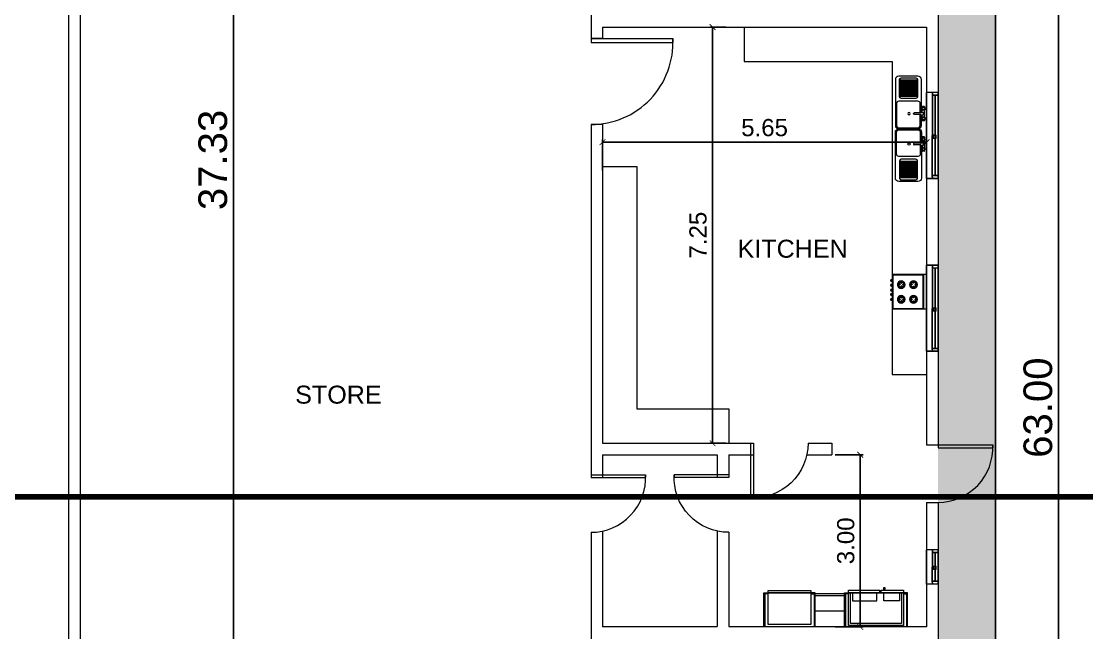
# Model space of a CAD drawing. Header units: millimetres. Extents: x -401 to 2889, y -234 to 146.
# Drawn here: x 1112.21 to 1130.78, y 16.91 to 27.56 of the extents above; entities that cross this region are included whole.
import ezdxf

# ---------------------------------------------------------------- set-up
doc = ezdxf.new("R2010")
doc.units = ezdxf.units.MM
doc.header["$LTSCALE"] = 3
doc.header["$MEASUREMENT"] = 0
doc.linetypes.add('CENTER2', pattern=[28.575, 19.05, -3.175, 3.175, -3.175])
doc.linetypes.add('CONTINU', pattern=[0])
doc.layers.get('0').update_dxf_attribs({"color": 3, "lineweight": 9})
doc.layers.add('A-WALL', color=7, linetype='Continuous')
doc.layers.add('WIN', color=1, linetype='Continuous')
for name, color, linetype, lineweight in [('DIM-IN', 1, 'Continuous', 0), ('Drw - Arch - brick (0.20)', 7, 'CONTINU', 20), ('Drw - Arch - Door (0.05)', 141, 'CONTINU', 5), ('Drw - Arch - Furniture (0.05)', 31, 'Continuous', 5), ('FIXTURES', 251, 'Continuous', 5), ('hatch-col', 8, 'Continuous', 0)]:
    doc.layers.add(name, color=color, linetype=linetype, lineweight=lineweight)
doc.styles.add('ARIAL', font='arial.ttf')
doc.dimstyles.new('details', dxfattribs={"dimtxt": 0.3, "dimasz": 0.1, "dimexe": 0.05, "dimexo": 0.05, "dimgap": 0.1, "dimtad": 1, "dimzin": 0, "dimdsep": 46, "dimtxsty": 'ARIAL', "dimblk": 'ARCHTICK', "dimcen": 0.2, "dimclrd": 16, "dimclre": 16, "dimclrt": 4, "dimadec": 0, "dimazin": 0, "dimtfac": 1, "dimtix": 1, "dimtmove": 1, "dimatfit": 3, "dimldrblk": 'OBLIQUE', "dimfxl": 0.15, "dimarcsym": 0})
pattern_1 = [(135, (646.67296, 174.47163), (-0.28284271, 5e-16), [0.6, -0.2]), (225, (646.53154, 174.61306), (-0.28284271, 5e-16), [0.6, -0.2])]

# ---------------------------------------------------------------- blocks, each defined once
blk = doc.blocks.new('door')
at = {"layer": 'Drw - Arch - Door (0.05)'}
for p, q in [((0, 0.5), (0, -0.5)), ((0.05, 0.5), (0, 0.5)), ((0.05, 0.5), (0.05, -0.5)), ((0.05, -0.5), (0, -0.5))]:
    blk.add_line(p, q, dxfattribs=at)
blk.add_arc((0, 0.5), 1, 180, 272.866, dxfattribs=at)
blk = doc.blocks.new('_ArchTick')
at = {"color": 0, "linetype": 'ByBlock', "const_width": 0.15}
blk.add_lwpolyline([(-0.5, -0.5), (0.5, 0.5)], dxfattribs=at)
blk = doc.blocks.new('*D116')
at = {"layer": 'Defpoints', "color": 0, "linetype": 'Continuous', "ltscale": 0.01, "transparency": 16777216}
for p in [(1126.347, 20.01), (1126.347, 17.01), (1126.833, 17.01)]:
    blk.add_point(p, dxfattribs=at)
at = {"layer": 'DIM-IN', "color": 16, "lineweight": -2, "ltscale": 0.01, "transparency": 16777216}
for p, q in [((1126.397, 20.01), (1126.883, 20.01)), ((1126.397, 17.01), (1126.883, 17.01))]:
    blk.add_line(p, q, dxfattribs=at)
at = {"layer": 'DIM-IN', "color": 16, "linetype": 'Continuous', "lineweight": -2, "ltscale": 0.01, "transparency": 16777216}
blk.add_line((1126.833, 20.01), (1126.833, 17.01), dxfattribs=at)
at = {"layer": 'DIM-IN', "color": 16, "linetype": 'Continuous', "lineweight": -2, "ltscale": 0.01, "transparency": 16777216, "xscale": 0.1, "yscale": 0.1, "zscale": 0.1}
for p, rotation in [((1126.833, 20.01), 90), ((1126.833, 17.01), 270)]:
    blk.add_blockref('_ArchTick', p, dxfattribs=dict(at, rotation=rotation))
at = {"layer": 'DIM-IN', "color": 4, "linetype": 'Continuous', "ltscale": 0.01, "transparency": 16777216, "insert": (1126.58, 18.51), "char_height": 0.3, "attachment_point": 5, "rotation": 90, "style": 'ARIAL'}
blk.add_mtext('3.00', dxfattribs=at)
blk = doc.blocks.new('_Oblique')
at = {"color": 0, "linetype": 'ByBlock', "lineweight": -2}
blk.add_line((-0.5, -0.5), (0.5, 0.5), dxfattribs=at)
blk = doc.blocks.new('*D117')
at = {"layer": 'Defpoints', "color": 0, "linetype": 'Continuous', "ltscale": 0.01, "transparency": 16777216}
for p in [(1124.258, 27.46), (1124.539, 27.46), (1124.539, 20.21)]:
    blk.add_point(p, dxfattribs=at)
at = {"layer": 'DIM-IN', "color": 16, "lineweight": -2, "ltscale": 0.01, "transparency": 16777216}
for p, q in [((1124.489, 27.46), (1124.208, 27.46)), ((1124.489, 20.21), (1124.208, 20.21))]:
    blk.add_line(p, q, dxfattribs=at)
at = {"layer": 'DIM-IN', "color": 16, "linetype": 'Continuous', "lineweight": -2, "ltscale": 0.01, "transparency": 16777216}
blk.add_line((1124.258, 20.21), (1124.258, 27.46), dxfattribs=at)
at = {"layer": 'DIM-IN', "color": 16, "linetype": 'Continuous', "lineweight": -2, "ltscale": 0.01, "transparency": 16777216, "xscale": 0.1, "yscale": 0.1, "zscale": 0.1}
for p, rotation in [((1124.258, 27.46), 90), ((1124.258, 20.21), 270)]:
    blk.add_blockref('_ArchTick', p, dxfattribs=dict(at, rotation=rotation))
at = {"layer": 'DIM-IN', "color": 4, "linetype": 'Continuous', "ltscale": 0.01, "transparency": 16777216, "insert": (1124.005, 23.835), "char_height": 0.3, "attachment_point": 5, "rotation": 90, "style": 'ARIAL'}
blk.add_mtext('7.25', dxfattribs=at)
blk = doc.blocks.new('*D150')
at = {"layer": 'Defpoints', "color": 0, "linetype": 'Continuous', "ltscale": 0.01, "transparency": 16777216}
for p in [(1127.989, 25.454), (1122.339, 24.91), (1127.989, 24.92)]:
    blk.add_point(p, dxfattribs=at)
at = {"layer": 'DIM-IN', "color": 16, "lineweight": -2, "ltscale": 0.01, "transparency": 16777216}
for p, q in [((1122.339, 24.96), (1122.339, 25.504)), ((1127.989, 24.97), (1127.989, 25.504))]:
    blk.add_line(p, q, dxfattribs=at)
at = {"layer": 'DIM-IN', "color": 16, "linetype": 'Continuous', "lineweight": -2, "ltscale": 0.01, "transparency": 16777216}
blk.add_line((1122.339, 25.454), (1127.989, 25.454), dxfattribs=at)
at = {"layer": 'DIM-IN', "color": 16, "linetype": 'Continuous', "lineweight": -2, "ltscale": 0.01, "transparency": 16777216, "xscale": 0.1, "yscale": 0.1, "zscale": 0.1, "rotation": 180}
blk.add_blockref('_ArchTick', (1122.339, 25.454), dxfattribs=at)
at = {"layer": 'DIM-IN', "color": 16, "linetype": 'Continuous', "lineweight": -2, "ltscale": 0.01, "transparency": 16777216, "xscale": 0.1, "yscale": 0.1, "zscale": 0.1}
blk.add_blockref('_ArchTick', (1127.989, 25.454), dxfattribs=at)
at = {"layer": 'DIM-IN', "color": 4, "linetype": 'Continuous', "ltscale": 0.01, "transparency": 16777216, "insert": (1125.164, 25.707), "char_height": 0.3, "attachment_point": 5, "style": 'ARIAL'}
blk.add_mtext('5.65', dxfattribs=at)
blk = doc.blocks.new('*D157')
at = {"layer": 'Defpoints', "color": 0, "linetype": 'Continuous', "ltscale": 0.01, "transparency": 16777216}
for p in [(1115.905, 43.81), (1116.878, 43.81), (1116.878, 6.48)]:
    blk.add_point(p, dxfattribs=at)
at = {"layer": 'DIM-IN', "color": 16, "lineweight": -2, "ltscale": 0.01, "transparency": 16777216}
for p, q in [((1116.828, 43.81), (1115.855, 43.81)), ((1116.828, 6.48), (1115.855, 6.48))]:
    blk.add_line(p, q, dxfattribs=at)
at = {"layer": 'DIM-IN', "color": 16, "linetype": 'Continuous', "lineweight": -2, "ltscale": 0.01, "transparency": 16777216}
blk.add_line((1115.905, 6.48), (1115.905, 43.81), dxfattribs=at)
at = {"layer": 'DIM-IN', "color": 16, "linetype": 'Continuous', "lineweight": -2, "ltscale": 0.01, "transparency": 16777216, "xscale": 0.1, "yscale": 0.1, "zscale": 0.1}
for p, rotation in [((1115.905, 43.81), 90), ((1115.905, 6.48), 270)]:
    blk.add_blockref('_ArchTick', p, dxfattribs=dict(at, rotation=rotation))
at = {"layer": 'DIM-IN', "color": 4, "linetype": 'Continuous', "ltscale": 0.01, "transparency": 16777216, "insert": (1115.549, 25.145), "char_height": 0.5, "attachment_point": 5, "rotation": 90, "style": 'ARIAL'}
blk.add_mtext('37.33', dxfattribs=at)
blk = doc.blocks.new('*D138')
at = {"layer": 'Defpoints', "color": 0, "linetype": 'Continuous', "ltscale": 0.01, "transparency": 16777216}
for p in [(1128.189, 52.33), (1128.189, -10.67), (1130.286, -10.67)]:
    blk.add_point(p, dxfattribs=at)
at = {"layer": 'DIM-IN', "color": 16, "lineweight": -2, "ltscale": 0.01, "transparency": 16777216}
for p, q in [((1128.239, 52.33), (1130.336, 52.33)), ((1128.239, -10.67), (1130.336, -10.67))]:
    blk.add_line(p, q, dxfattribs=at)
at = {"layer": 'DIM-IN', "color": 16, "linetype": 'Continuous', "lineweight": -2, "ltscale": 0.01, "transparency": 16777216}
blk.add_line((1130.286, 52.33), (1130.286, -10.67), dxfattribs=at)
at = {"layer": 'DIM-IN', "color": 16, "linetype": 'Continuous', "lineweight": -2, "ltscale": 0.01, "transparency": 16777216, "xscale": 0.1, "yscale": 0.1, "zscale": 0.1}
for p, rotation in [((1130.286, 52.33), 90), ((1130.286, -10.67), 270)]:
    blk.add_blockref('_ArchTick', p, dxfattribs=dict(at, rotation=rotation))
at = {"layer": 'DIM-IN', "color": 4, "linetype": 'Continuous', "ltscale": 0.01, "transparency": 16777216, "insert": (1129.93, 20.83), "char_height": 0.5, "attachment_point": 5, "rotation": 90, "style": 'ARIAL'}
blk.add_mtext('63.00', dxfattribs=at)
blk = doc.blocks.new('sd')
at = {"layer": 'FIXTURES'}
for p, q in [((-26.5, 45.7), (33.5, 45.7)), ((-26.5, -14.3), (-26.5, 45.7)), ((-26.5, 40.7), (33.5, 40.7)), ((-25.5, -13.3), (-25.5, 39.7)), ((-25.5, 39.7), (32.5, 39.7)), ((32.5, 39.7), (32.5, -13.3)), ((33.5, 45.7), (33.5, -14.3)), ((-11.8, 22.9), (-11.8, 22.7)), ((-9.6, 24.9), (-9.8, 24.9)), ((-9.6, 20.6), (-9.8, 20.6)), ((-7.6, 22.9), (-7.6, 22.7)), ((13.6, 22.9), (13.6, 22.7)), ((15.9, 24.9), (15.7, 24.9)), ((15.9, 20.6), (15.7, 20.6)), ((17.9, 22.9), (17.9, 22.7)), ((-11.8, 1.6), (-11.8, 1.4)), ((-9.6, 3.7), (-9.8, 3.7)), ((-7.6, 1.6), (-7.6, 1.4)), ((13.6, 1.6), (13.6, 1.4)), ((15.9, 3.7), (15.7, 3.7)), ((17.9, 1.6), (17.9, 1.4)), ((-12.5, -14.3), (-26.5, -14.3)), ((32.5, -13.3), (-25.5, -13.3)), ((-7.6, -14.3), (-12.5, -14.3)), ((-9.6, -0.6), (-9.8, -0.6)), ((-3.9, -14.3), (-7.6, -14.3)), ((1, -14.3), (-3.9, -14.3)), ((3.7, -14.3), (1, -14.3)), ((8.5, -14.3), (3.7, -14.3)), ((12.2, -14.3), (8.5, -14.3)), ((17.1, -14.3), (12.2, -14.3)), ((15.9, -0.6), (15.7, -0.6)), ((20.8, -14.3), (17.1, -14.3)), ((25.7, -14.3), (20.8, -14.3)), ((33.5, -14.3), (25.7, -14.3))]:
    blk.add_line(p, q, dxfattribs=at)
for points in [[(-11.8, 22.9), (-16, 22.9)], [(-11.8, 22.7), (-16, 22.7)], [(-9.8, 24.9), (-9.8, 29)], [(-9.8, 20.6), (-9.8, 16.5)], [(-9.6, 24.9), (-9.6, 29)], [(-9.6, 20.6), (-9.6, 16.5)], [(-7.6, 22.9), (-3.4, 22.9)], [(-7.6, 22.7), (-3.4, 22.7)], [(13.6, 22.9), (9.5, 22.9)], [(13.6, 22.7), (9.5, 22.7)], [(15.7, 24.9), (15.7, 29)], [(15.7, 20.6), (15.7, 16.5)], [(15.9, 24.9), (15.9, 29)], [(15.9, 20.6), (15.9, 16.5)], [(17.9, 22.9), (22, 22.9)], [(17.9, 22.7), (22, 22.7)], [(-11.8, 1.6), (-16, 1.6)], [(-11.8, 1.4), (-16, 1.4)], [(-9.8, 3.7), (-9.8, 7.8)], [(-9.6, 3.7), (-9.6, 7.8)], [(-7.6, 1.6), (-3.4, 1.6)], [(-7.6, 1.4), (-3.4, 1.4)], [(13.6, 1.6), (9.5, 1.6)], [(13.6, 1.4), (9.5, 1.4)], [(15.7, 3.7), (15.7, 7.8)], [(15.9, 3.7), (15.9, 7.8)], [(17.9, 1.6), (22, 1.6)], [(17.9, 1.4), (22, 1.4)], [(-9.8, -0.6), (-9.8, -4.7)], [(-9.6, -0.6), (-9.6, -4.7)], [(15.7, -0.6), (15.7, -4.7)], [(15.9, -0.6), (15.9, -4.7)]]:
    blk.add_lwpolyline(points, dxfattribs=at)
for centre in [(-9.7, 22.8), (15.8, 22.8), (-9.7, 1.5), (15.8, 1.5)]:
    blk.add_circle(centre, 6.47, dxfattribs=at)
for centre, radius, start, end in [((-9.7, 22.8), 6.28, 90.9117, 179.0883), ((-9.7, 22.8), 6.28, 180.9117, 269.0883), ((-9.7, 22.8), 5.29, 91.084, 178.916), ((-9.7, 22.8), 5.29, 181.084, 268.916), ((-9.7, 22.8), 4.29, 91.337, 178.663), ((-9.7, 22.8), 4.29, 181.337, 268.663), ((-9.7, 22.8), 6.28, 0.9117, 89.0883), ((-9.7, 22.8), 5.29, 1.084, 88.916), ((-9.7, 22.8), 4.29, 1.337, 88.663), ((-9.7, 22.8), 4.29, 271.337, 358.663), ((-9.7, 22.8), 5.29, 271.084, 358.916), ((-9.7, 22.8), 6.28, 270.9117, 359.0883), ((15.8, 22.8), 6.28, 90.9117, 179.0883), ((15.8, 22.8), 6.28, 180.9117, 269.0883), ((15.8, 22.8), 5.29, 91.084, 178.916), ((15.8, 22.8), 5.29, 181.084, 268.916), ((15.8, 22.8), 4.29, 91.337, 178.663), ((15.8, 22.8), 4.29, 181.337, 268.663), ((15.8, 22.8), 6.28, 0.9117, 89.0883), ((15.8, 22.8), 5.29, 1.084, 88.916), ((15.8, 22.8), 4.29, 1.337, 88.663), ((15.8, 22.8), 6.28, 270.9117, 359.0883), ((15.8, 22.8), 5.29, 271.084, 358.916), ((15.8, 22.8), 4.29, 271.337, 358.663), ((-9.7, 1.5), 6.28, 90.9117, 179.0883), ((-9.7, 1.5), 6.28, 180.9117, 269.0883), ((-9.7, 1.5), 5.29, 91.084, 178.916), ((-9.7, 1.5), 5.29, 181.084, 268.916), ((-9.7, 1.5), 4.29, 91.337, 178.663), ((-9.7, 1.5), 4.29, 181.337, 268.663), ((-9.7, 1.5), 6.28, 0.9117, 89.0883), ((-9.7, 1.5), 5.29, 1.084, 88.916), ((-9.7, 1.5), 4.29, 1.337, 88.663), ((-9.7, 1.5), 4.29, 271.337, 358.663), ((-9.7, 1.5), 5.29, 271.084, 358.916), ((-9.7, 1.5), 6.28, 270.9117, 359.0883), ((15.8, 1.5), 6.28, 90.9117, 179.0883), ((15.8, 1.5), 6.28, 180.9117, 269.0883), ((15.8, 1.5), 5.29, 91.084, 178.916), ((15.8, 1.5), 5.29, 181.084, 268.916), ((15.8, 1.5), 4.29, 91.337, 178.663), ((15.8, 1.5), 4.29, 181.337, 268.663), ((15.8, 1.5), 6.28, 0.9117, 89.0883), ((15.8, 1.5), 5.29, 1.084, 88.916), ((15.8, 1.5), 4.29, 1.337, 88.663), ((15.8, 1.5), 4.29, 271.337, 358.663), ((15.8, 1.5), 5.29, 271.084, 358.916), ((15.8, 1.5), 6.28, 270.9117, 359.0883), ((-10, -14.3), 2.44, 180, 0), ((-10, -14.3), 2.14, 180, 0), ((-1.5, -14.3), 2.44, 180, 0), ((-1.5, -14.3), 2.14, 180, 0), ((6.1, -14.3), 2.44, 180, 0), ((6.1, -14.3), 2.14, 180, 0), ((14.7, -14.3), 2.44, 180, 0), ((14.7, -14.3), 2.14, 180, 0), ((23.2, -14.3), 2.44, 180, 0), ((23.2, -14.3), 2.14, 180, 0)]:
    blk.add_arc(centre, radius, start, end, dxfattribs=at)
blk = doc.blocks.new('TARJA2')
at = {"layer": 'FIXTURES'}
for p, q in [((-0.123, -0.017), (-0.123, -0.047)), ((-0.118, -0.012), (-0.104, -0.012)), ((-0.118, -0.052), (-0.104, -0.052)), ((-0.112, -0.028), (-0.113, -0.028)), ((-0.112, -0.036), (-0.113, -0.036)), ((-0.11, -0.02), (-0.111, -0.02)), ((-0.11, -0.043), (-0.111, -0.044)), ((-0.106, -0.014), (-0.107, -0.013)), ((-0.106, -0.05), (-0.107, -0.051)), ((-0.1, -0.009), (-0.101, -0.008)), ((-0.1, -0.055), (-0.101, -0.056)), ((-0.093, -0.005), (-0.093, -0.004)), ((-0.093, -0.058), (-0.093, -0.059)), ((-0.085, -0.004), (-0.085, -0.003)), ((-0.085, -0.059), (-0.085, -0.061)), ((-0.077, -0.005), (-0.077, -0.004)), ((-0.077, -0.058), (-0.077, -0.059)), ((-0.07, -0.009), (-0.069, -0.008)), ((-0.07, -0.055), (-0.069, -0.056)), ((-0.064, -0.014), (-0.063, -0.013)), ((-0.064, -0.05), (-0.063, -0.051)), ((-0.063, -0.012), (0.067, -0.012)), ((-0.063, -0.052), (-0.016, -0.052)), ((-0.06, -0.02), (-0.059, -0.02)), ((-0.06, -0.043), (-0.059, -0.044)), ((-0.058, -0.028), (-0.057, -0.028)), ((-0.058, -0.036), (-0.057, -0.036)), ((-0.011, -0.079), (-0.019, -0.041)), ((-0.011, -0.083), (-0.011, -0.192)), ((0.014, -0.083), (0.014, -0.192)), ((0.015, -0.079), (0.023, -0.041)), ((0.02, -0.052), (0.067, -0.052)), ((0.062, -0.028), (0.061, -0.028)), ((0.062, -0.036), (0.061, -0.036)), ((0.064, -0.02), (0.063, -0.02)), ((0.064, -0.043), (0.063, -0.044)), ((0.068, -0.014), (0.067, -0.013)), ((0.068, -0.05), (0.067, -0.051)), ((0.074, -0.009), (0.073, -0.008)), ((0.074, -0.055), (0.073, -0.056)), ((0.081, -0.005), (0.081, -0.004)), ((0.081, -0.058), (0.081, -0.059)), ((0.089, -0.004), (0.089, -0.003)), ((0.089, -0.059), (0.089, -0.061)), ((0.097, -0.005), (0.097, -0.004)), ((0.097, -0.058), (0.097, -0.059)), ((0.104, -0.009), (0.104, -0.008)), ((0.104, -0.055), (0.104, -0.056)), ((0.122, -0.012), (0.108, -0.012)), ((0.122, -0.052), (0.108, -0.052)), ((0.11, -0.014), (0.111, -0.013)), ((0.11, -0.05), (0.111, -0.051)), ((0.114, -0.02), (0.115, -0.02)), ((0.114, -0.043), (0.115, -0.044)), ((0.116, -0.028), (0.117, -0.028)), ((0.116, -0.036), (0.117, -0.036)), ((0.127, -0.017), (0.127, -0.047)), ((0.266, -0.163), (0.266, -0.418)), ((0.595, -0.133), (0.296, -0.133)), ((0.595, -0.153), (0.296, -0.153)), ((0.595, -0.173), (0.296, -0.173)), ((0.625, -0.418), (0.625, -0.163)), ((-0.001, -0.202), (0.004, -0.202)), ((0.595, -0.193), (0.296, -0.193)), ((0.595, -0.213), (0.296, -0.213)), ((0.595, -0.233), (0.296, -0.233)), ((0.595, -0.253), (0.296, -0.253)), ((0.595, -0.273), (0.296, -0.273)), ((0.595, -0.293), (0.296, -0.293)), ((0.595, -0.313), (0.296, -0.313)), ((0.595, -0.333), (0.296, -0.333)), ((0.595, -0.353), (0.296, -0.353)), ((0.595, -0.373), (0.296, -0.373)), ((0.595, -0.393), (0.296, -0.393)), ((0.595, -0.413), (0.296, -0.413)), ((0.595, -0.433), (0.296, -0.433)), ((0.296, -0.448), (0.595, -0.448))]:
    blk.add_line(p, q, dxfattribs=at)
for points in [[(0.017, -0.067), (0.596, -0.067, -0.414214), (0.656, -0.127), (0.656, -0.46, -0.414214), (0.596, -0.52), (-0.203, -0.52, -0.414214), (-0.263, -0.46), (-0.263, -0.127, -0.414214)], [(-0.263, -0.127, -0.414214), (-0.203, -0.067), (-0.013, -0.067, -0.414214)], [(0.014, -0.087), (0.179, -0.087, -0.414214), (0.219, -0.127), (0.219, -0.46, -0.414214), (0.179, -0.5), (-0.203, -0.5, -0.414214), (-0.243, -0.46), (-0.243, -0.127, -0.414214)], [(-0.243, -0.127, -0.414214), (-0.203, -0.087), (-0.011, -0.087, -0.414214)]]:
    blk.add_lwpolyline(points, format="xyb", dxfattribs=at)
for centre, radius in [((-0.085, -0.032), 0.0225), ((0.089, -0.032), 0.0225), ((0.002, -0.281), 0.02)]:
    blk.add_circle(centre, radius, dxfattribs=at)
for centre, radius, start, end in [((-0.118, -0.017), 0.005, 90, 180), ((-0.118, -0.047), 0.005, 180, 270), ((-0.114, -0.029), 0.00125, 81.8182, 174.3101), ((-0.085, -0.032), 0.03, 174.3101, 185.6899), ((-0.114, -0.035), 0.00125, 185.6899, 278.1818), ((-0.085, -0.032), 0.03, 141.5828, 152.9626), ((-0.111, -0.019), 0.00125, 152.9626, 245.4545), ((-0.085, -0.032), 0.0275, 155.4545, 171.8182), ((-0.085, -0.032), 0.0275, 188.1818, 204.5455), ((-0.111, -0.045), 0.00125, 114.5455, 207.0374), ((-0.085, -0.032), 0.03, 207.0374, 218.4172), ((-0.108, -0.014), 0.00125, 49.0909, 141.5828), ((-0.108, -0.05), 0.00125, 218.4172, 310.9091), ((-0.085, -0.032), 0.0275, 122.7273, 139.0909), ((-0.085, -0.032), 0.0275, 220.9091, 237.2727), ((-0.099, -0.007), 0.00125, 120.2354, 212.7273), ((-0.099, -0.057), 0.00125, 147.2727, 239.7646), ((-0.085, -0.032), 0.03, 108.8555, 120.2354), ((-0.085, -0.032), 0.03, 239.7646, 251.1445), ((-0.094, -0.005), 0.00125, 16.3636, 108.8555), ((-0.094, -0.059), 0.00125, 251.1445, 343.6364), ((-0.085, -0.032), 0.0275, 90, 106.3636), ((-0.085, -0.032), 0.0275, 253.6364, 270), ((-0.084, -0.003), 0.00125, 87.5081, 180), ((-0.084, -0.061), 0.00125, 180, 272.4919), ((-0.085, -0.032), 0.03, 76.1283, 87.5081), ((-0.085, -0.032), 0.03, 272.4919, 283.8717), ((-0.078, -0.004), 0.00125, 343.6364, 76.1283), ((-0.078, -0.06), 0.00125, 283.8717, 16.3636), ((-0.085, -0.032), 0.0275, 57.2727, 73.6364), ((-0.085, -0.032), 0.0275, 286.3636, 302.7273), ((-0.068, -0.008), 0.00125, 54.7808, 147.2727), ((-0.068, -0.055), 0.00125, 212.7273, 305.2192), ((-0.085, -0.032), 0.03, 43.401, 54.7808), ((-0.085, -0.032), 0.03, 305.2192, 316.599), ((-0.085, -0.032), 0.0275, 24.5455, 40.9091), ((-0.085, -0.032), 0.0275, 319.0909, 335.4545), ((-0.064, -0.012), 0.00125, 310.9091, 43.401), ((-0.064, -0.052), 0.00125, 316.599, 49.0909), ((-0.058, -0.021), 0.00125, 22.0535, 114.5455), ((-0.058, -0.043), 0.00125, 245.4545, 337.9465), ((-0.085, -0.032), 0.0275, 351.8182, 8.1818), ((-0.085, -0.032), 0.03, 10.6737, 22.0535), ((-0.057, -0.027), 0.00125, 278.1818, 10.6737), ((-0.057, -0.037), 0.00125, 349.3263, 81.8182), ((-0.085, -0.032), 0.03, 337.9465, 349.3263), ((-0.009, -0.039), 0.01, 101.1605, 191.4527), ((0.002, -0.094), 0.0661, 78.8395, 101.1605), ((-0.031, -0.083), 0.02, 0, 11.4527), ((-0.021, -0.082), 0.01, 0, 11.4527), ((0.034, -0.083), 0.02, 168.5473, 180), ((0.013, -0.039), 0.01, 348.5473, 78.8395), ((0.089, -0.032), 0.03, 157.9465, 169.3263), ((0.061, -0.027), 0.00125, 169.3263, 261.8182), ((0.061, -0.037), 0.00125, 98.1818, 190.6737), ((0.089, -0.032), 0.03, 190.6737, 202.0535), ((0.062, -0.021), 0.00125, 65.4545, 157.9465), ((0.089, -0.032), 0.0275, 171.8182, 188.1818), ((0.062, -0.043), 0.00125, 202.0535, 294.5455), ((0.089, -0.032), 0.0275, 139.0909, 155.4545), ((0.089, -0.032), 0.0275, 204.5455, 220.9091), ((0.089, -0.032), 0.03, 125.2192, 136.599), ((0.068, -0.012), 0.00125, 136.599, 229.0909), ((0.068, -0.052), 0.00125, 130.9091, 223.401), ((0.089, -0.032), 0.03, 223.401, 234.7808), ((0.072, -0.008), 0.00125, 32.7273, 125.2192), ((0.072, -0.055), 0.00125, 234.7808, 327.2727), ((0.089, -0.032), 0.0275, 106.3636, 122.7273), ((0.089, -0.032), 0.0275, 237.2727, 253.6364), ((0.082, -0.004), 0.00125, 103.8717, 196.3636), ((0.082, -0.06), 0.00125, 163.6364, 256.1283), ((0.089, -0.032), 0.03, 92.4919, 103.8717), ((0.089, -0.032), 0.03, 256.1283, 267.5081), ((0.088, -0.003), 0.00125, 0, 92.4919), ((0.088, -0.061), 0.00125, 267.5081, 360), ((0.089, -0.032), 0.0275, 73.6364, 90), ((0.089, -0.032), 0.0275, 270, 286.3636), ((0.098, -0.005), 0.00125, 71.1445, 163.6364), ((0.098, -0.059), 0.00125, 196.3636, 288.8555), ((0.089, -0.032), 0.03, 59.7646, 71.1445), ((0.089, -0.032), 0.03, 288.8555, 300.2354), ((0.103, -0.007), 0.00125, 327.2727, 59.7646), ((0.089, -0.032), 0.0275, 40.9091, 57.2727), ((0.089, -0.032), 0.0275, 302.7273, 319.0909), ((0.103, -0.057), 0.00125, 300.2354, 32.7273), ((0.111, -0.014), 0.00125, 38.4172, 130.9091), ((0.111, -0.05), 0.00125, 229.0909, 321.5828), ((0.089, -0.032), 0.03, 27.0374, 38.4172), ((0.089, -0.032), 0.03, 321.5828, 332.9626), ((0.089, -0.032), 0.0275, 8.1818, 24.5455), ((0.089, -0.032), 0.0275, 335.4545, 351.8182), ((0.115, -0.019), 0.00125, 294.5455, 27.0374), ((0.115, -0.045), 0.00125, 332.9626, 65.4545), ((0.118, -0.029), 0.00125, 5.6899, 98.1818), ((0.118, -0.035), 0.00125, 261.8182, 354.3101), ((0.089, -0.032), 0.03, 354.3101, 5.6899), ((0.122, -0.017), 0.005, 0, 90), ((0.122, -0.047), 0.005, 270, 360), ((0.296, -0.163), 0.03, 90, 180), ((0.595, -0.163), 0.03, 0, 90), ((-0.001, -0.192), 0.01, 180, 270), ((0.004, -0.192), 0.01, 270, 360), ((0.296, -0.418), 0.03, 180, 270), ((0.595, -0.418), 0.03, 270, 360)]:
    blk.add_arc(centre, radius, start, end, dxfattribs=at)

msp = doc.modelspace()

# ---------------------------------------------------------------- hatches: boundary and pattern name
at = {"layer": 'hatch-col', "linetype": 'Continuous', "ltscale": 0.01}
h = msp.add_hatch(dxfattribs=at)
h.set_pattern_fill('AR-HBONE', color=250, scale=0.05, angle=-270, style=0)
h.set_pattern_definition(pattern_1)
h.paths.add_polyline_path([(1144.989, 58.13), (1040.389, 58.13), (1040.389, -11.27), (1042.989, -11.27), (1042.989, -7.07), (1049.512, -7.07), (1049.512, -16.47), (1050.03, -14.676), (1050.312, -14.676), (1050.312, -6.642, 0.414586), (1049.699, -6.07), (1045.425, -6.07), (1042.989, -6.07), (1041.801, -6.07, -0.413841), (1041.189, -5.499), (1041.189, 57.13), (1143.989, 57.13), (1143.989, -15.47), (1140.262, -15.47, 0.400935), (1139.884, -15.882), (1139.884, -16.47), (1144.989, -16.47)])
h.paths.add_polyline_path([(1046.323, -7.141, 0.411371), (1045.425, -6.12), (1045.425, -6.22), (1045.425, -6.97), (1045.375, -6.97), (1045.375, -6.22), (1045.375, -6.118, -0.404881), (1046.325, -7.07, -0.367251), (1047.225, -6.125), (1047.225, -6.12), (1047.309, -6.12, 0.411705)], flags=17)
h.paths.add_polyline_path([(1047.225, -6.97), (1047.275, -6.22), (1047.225, -6.22)], flags=16)
h.paths.add_polyline_path([(1041.21, -8.655), (1042.175, -8.655), (1042.175, -8.036), (1041.21, -8.036)], flags=24)
h = msp.add_hatch(dxfattribs=at)
h.set_pattern_fill('AR-HBONE', color=250, scale=0.05, angle=-270, style=0)
h.set_pattern_definition(pattern_1)
h.paths.add_polyline_path([(1068.189, 13.33), (1064.7, 13.33), (1064.7, 13.092), (1061.7, 13.092), (1061.7, 13.33), (1057.3, 13.33), (1057.3, 13.092), (1054.3, 13.092), (1054.3, 13.33), (1046.189, 13.33), (1046.189, 52.33), (1048.189, 52.33, -0.414214), (1049.141, 53.282), (1045.76, 53.33, 0.413841), (1045.189, 52.718), (1045.189, 12.902, 0.414586), (1045.802, 12.33), (1067.189, 12.33), (1067.189, -11.098, 0.414586), (1067.802, -11.67), (1093.939, -11.67), (1093.939, -10.67), (1068.189, -10.67), (1068.189, 4.33), (1067.934, 4.33), (1067.934, 7.33), (1068.189, 7.33)])
h.paths.add_polyline_path([(1128.576, 53.33), (1128.189, 53.33), (1049.141, 53.282, 0.414214), (1048.189, 52.33), (1128.189, 52.33), (1128.189, -10.67), (1093.939, -10.67), (1093.939, -11.67), (1128.617, -11.67, 0.413841), (1129.189, -11.058), (1129.189, 52.758, 0.414586)])

# ---------------------------------------------------------------- linework, layer by layer
at = {"color": 6, "linetype": 'CENTER2', "ltscale": 0.1, "const_width": 0.1}
msp.add_lwpolyline([(1132.275, 19.277), (1131.446, 19.277), (1131.802, 19.277), (1043.532, 19.277), (1043.532, 19.914)], dxfattribs=at)
at = {"layer": 'A-WALL', "color": 5, "lineweight": -3}
msp.add_lwpolyline([(1129.189, -11.098), (1129.189, 52.758)], dxfattribs=at)
at = {"layer": 'Drw - Arch - brick (0.20)'}
for p, q in [((1113.039, -0.67), (1113.039, 40.443)), ((1113.239, -0.87), (1113.239, 40.443)), ((1122.139, 33.067), (1122.139, 27.26)), ((1122.339, 27.46), (1122.339, 27.26)), ((1122.339, 27.46), (1127.989, 27.46)), ((1122.139, 25.76), (1122.139, 19.611)), ((1122.339, 25.76), (1122.339, 20.21)), ((1122.339, 20.21), (1124.969, 20.21)), ((1122.339, 20.21), (1124.969, 20.21)), ((1125.921, 20.21), (1126.339, 20.21)), ((1126.339, 20.21), (1126.339, 20.01)), ((1122.339, 20.01), (1122.339, 19.611)), ((1122.339, 20.01), (1124.339, 20.01)), ((1124.339, 20.01), (1124.339, 19.611)), ((1124.539, 20.01), (1124.539, 19.611)), ((1124.539, 20.01), (1124.839, 20.01)), ((1124.839, 20.01), (1124.969, 20.01)), ((1125.9, 20.01), (1126.339, 20.01)), ((1122.139, 18.659), (1122.139, 15.877)), ((1122.339, 18.68), (1122.339, 17.01)), ((1124.339, 18.68), (1124.339, 17.02)), ((1124.539, 18.659), (1124.539, 17.02)), ((1124.339, 17.01), (1122.339, 17.01)), ((1127.989, 17.01), (1124.539, 17.01))]:
    msp.add_line(p, q, dxfattribs=at)
for points in [[(1128.189, 48.893), (1128.189, 21.977)], [(1127.989, 27.46), (1127.989, 20.18)], [(1128.189, 27.46), (1128.189, 20.18)], [(1127.989, 19.18), (1127.989, 17.01)], [(1128.189, 19.18), (1128.189, -6.82)]]:
    msp.add_lwpolyline(points, dxfattribs=at)
at = {"layer": 'Drw - Arch - Door (0.05)'}
for p, q in [((1122.339, 27.26), (1122.139, 27.26)), ((1122.339, 25.76), (1122.139, 25.76)), ((1127.989, 20.18), (1128.189, 20.18)), ((1127.989, 19.18), (1128.189, 19.18))]:
    msp.add_line(p, q, dxfattribs=at)
at = {"layer": 'Drw - Arch - Furniture (0.05)'}
for p, q in [((1122.339, 25.033), (1122.939, 25.033)), ((1122.939, 25.033), (1122.939, 20.81)), ((1122.939, 20.81), (1124.539, 20.81)), ((1124.539, 20.81), (1124.539, 20.21))]:
    msp.add_line(p, q, dxfattribs=at)
msp.add_lwpolyline([(1124.806, 27.46), (1124.806, 26.86), (1127.389, 26.86), (1127.389, 21.405), (1127.989, 21.405)], dxfattribs=at)
at = {"layer": 'FIXTURES'}
for p, q in [((1127.172, 17.604), (1127.172, 17.65)), ((1125.152, 17.604), (1125.221, 17.604)), ((1125.152, 17.01), (1125.152, 17.604)), ((1125.152, 17.01), (1125.152, 17.559)), ((1125.221, 17.587), (1125.169, 17.587)), ((1125.169, 17.587), (1125.169, 17.01)), ((1125.221, 17.604), (1125.221, 17.587)), ((1126.044, 17.604), (1125.975, 17.604)), ((1125.975, 17.604), (1125.975, 17.587)), ((1125.975, 17.587), (1126.026, 17.587)), ((1126.026, 17.587), (1126.026, 17.01)), ((1126.044, 17.01), (1126.044, 17.604)), ((1126.044, 17.01), (1126.044, 17.593)), ((1126.044, 17.01), (1126.044, 17.559)), ((1126.044, 17.559), (1126.558, 17.559)), ((1126.558, 17.593), (1126.558, 17.01)), ((1126.558, 17.01), (1126.558, 17.559))]:
    msp.add_line(p, q, dxfattribs=at)
for points in [[(1126.626, 17.604), (1126.626, 17.65), (1127.172, 17.65), (1127.172, 17.604)], [(1127.195, 17.604), (1127.195, 17.65), (1127.587, 17.65), (1127.587, 17.604)], [(1127.24, 17.65), (1127.24, 17.696), (1127.263, 17.696), (1127.263, 17.65)], [(1125.975, 17.604), (1125.975, 17.639), (1125.221, 17.639), (1125.221, 17.604)], [(1125.221, 17.604), (1125.221, 17.056), (1125.975, 17.056), (1125.975, 17.604)], [(1127.587, 17.604), (1127.587, 17.033), (1126.626, 17.033), (1126.626, 17.604)], [(1127.552, 17.604), (1127.552, 17.067), (1126.661, 17.067), (1126.661, 17.604)], [(1126.695, 17.604), (1126.695, 17.467), (1127.122, 17.467), (1127.122, 17.604)], [(1127.518, 17.604), (1127.518, 17.467), (1127.244, 17.467), (1127.244, 17.604)]]:
    msp.add_lwpolyline(points, close=True, dxfattribs=at)
for points in [[(1126.044, 17.593), (1126.558, 17.593)], [(1126.558, 17.01), (1126.558, 17.604), (1126.626, 17.604), (1126.626, 17.587), (1126.575, 17.587), (1126.575, 17.01)], [(1127.655, 17.01), (1127.655, 17.604), (1127.587, 17.604), (1127.587, 17.587), (1127.638, 17.587), (1127.638, 17.01)], [(1126.558, 17.284), (1126.044, 17.284)]]:
    msp.add_lwpolyline(points, dxfattribs=at)
at = {"layer": 'WIN', "color": 7}
for p, q in [((1127.989, 26.321), (1128.189, 26.323)), ((1127.989, 24.822), (1128.189, 24.823)), ((1127.989, 23.311), (1128.189, 23.313)), ((1127.989, 21.812), (1128.189, 21.813)), ((1127.989, 18.356), (1128.189, 18.358)), ((1127.989, 17.757), (1128.189, 17.758))]:
    msp.add_line(p, q, dxfattribs=at)
at = {"layer": 'WIN', "color": 1}
for p, q in [((1127.989, 24.822), (1127.989, 26.321)), ((1128.089, 26.272), (1128.088, 24.873)), ((1128.139, 26.273), (1128.138, 24.873)), ((1128.189, 26.323), (1128.189, 24.823)), ((1127.989, 21.812), (1127.989, 23.311)), ((1128.089, 23.262), (1128.088, 21.862)), ((1128.139, 23.262), (1128.138, 21.863)), ((1128.189, 23.313), (1128.189, 21.813)), ((1127.989, 17.757), (1127.989, 18.356)), ((1128.089, 18.307), (1128.088, 17.808)), ((1128.139, 18.308), (1128.138, 17.808)), ((1128.189, 18.358), (1128.189, 17.758))]:
    msp.add_line(p, q, dxfattribs=at)
at = {"layer": 'WIN', "color": 2}
for p, q in [((1128.089, 26.272), (1128.089, 26.322)), ((1128.089, 26.272), (1128.189, 26.273)), ((1128.088, 24.873), (1128.089, 24.823)), ((1128.088, 24.873), (1128.188, 24.873)), ((1128.089, 23.262), (1128.089, 23.312)), ((1128.089, 23.262), (1128.189, 23.263)), ((1128.088, 21.862), (1128.188, 21.863)), ((1128.088, 21.862), (1128.089, 21.812)), ((1128.089, 18.307), (1128.089, 18.357)), ((1128.089, 18.307), (1128.189, 18.308)), ((1128.088, 17.808), (1128.089, 17.758)), ((1128.088, 17.808), (1128.188, 17.808))]:
    msp.add_line(p, q, dxfattribs=at)
for points in [[(1128.102, 25.574), (1128.102, 25.524), (1128.152, 25.524), (1128.152, 25.574)], [(1128.102, 22.564), (1128.102, 22.514), (1128.152, 22.514), (1128.152, 22.564)], [(1128.102, 18.065), (1128.102, 18.015), (1128.152, 18.015), (1128.152, 18.065)]]:
    msp.add_lwpolyline(points, close=True, dxfattribs=at)

# ---------------------------------------------------------------- block references
at = {"layer": 'Drw - Arch - Door (0.05)'}
for p, xscale, yscale, zscale, rotation in [((1122.853, 27.189), 1.428571428571256, 1.428571428571256, 1.428571428571256, 89.99999999999993), ((1128.665, 20.132), 0.9523866102884764, 0.9523866102884764, 0.9523866102884764, 89.99999999999993), ((1122.615, 19.611), 0.9523866102884764, 0.9523866102884764, 0.9523866102884764, 89.99999999999993), ((1124.063, 19.611), -0.9523866102884764, 0.9523866102884764, 0.9523866102884764, 270)]:
    msp.add_blockref('door', p, dxfattribs=dict(at, xscale=xscale, yscale=yscale, zscale=zscale, rotation=rotation))
at = {"layer": 'Drw - Arch - Door (0.05)', "xscale": -0.9523866102884764, "yscale": 0.9523866102884764, "zscale": 0.9523866102884764}
msp.add_blockref('door', (1124.969, 19.734), dxfattribs=at)
at = {"layer": 'FIXTURES', "xscale": -1, "rotation": 270}
msp.add_blockref('TARJA2', (1127.964, 25.95), dxfattribs=at)
at = {"layer": 'FIXTURES', "rotation": 270}
msp.add_blockref('TARJA2', (1127.964, 25.424), dxfattribs=at)
at = {"layer": 'FIXTURES', "xscale": -0.01, "yscale": 0.01, "zscale": 0.01, "rotation": 270}
msp.add_blockref('sd', (1127.532, 22.814), dxfattribs=at)

# ---------------------------------------------------------------- texts
at = {"color": 3, "style": 'ARIAL'}
for s, p in [('KITCHEN', (1124.693, 23.442)), ('STORE', (1116.982, 20.9))]:
    msp.add_text(s, height=0.3133, dxfattribs=at).set_placement(p)

# ---------------------------------------------------------------- dimensions: what is measured, and where the dimension line sits
at = {"layer": 'DIM-IN', "color": 1, "linetype": 'Continuous', "ltscale": 0.01}
for base, p1, p2, override, picture, middle in [((1130.286, -10.67), (1128.189, 52.33), (1128.189, -10.67), {"dimtxt": 0.5, "dimse1": 0, "dimse2": 0, "dimfxl": 0, "dimarcsym": 1}, '*D138', (1129.93, 20.83)), ((1115.905, 43.81), (1116.878, 6.48), (1116.878, 43.81), {"dimtxt": 0.5, "dimse1": 0, "dimse2": 0, "dimfxl": 0, "dimarcsym": 1}, '*D157', (1115.549, 25.145)), ((1124.258, 27.46), (1124.539, 20.21), (1124.539, 27.46), {"dimfxl": 0, "dimarcsym": 1}, '*D117', (1124.005, 23.835)), ((1126.833, 17.01), (1126.347, 20.01), (1126.347, 17.01), {"dimfxl": 0, "dimarcsym": 1}, '*D116', (1126.58, 18.51))]:
    dim = msp.add_linear_dim(base=base, p1=p1, p2=p2, angle=90, dimstyle='details', override=override, dxfattribs=at)
    dim.commit()
    dim.dimension.update_dxf_attribs({"geometry": picture, "text_midpoint": middle})
dim = msp.add_linear_dim(base=(1127.989, 25.454), p1=(1122.339, 24.91), p2=(1127.989, 24.92), dimstyle='details', override={"dimfxl": 0, "dimarcsym": 1}, dxfattribs=at)
dim.commit()
dim.dimension.update_dxf_attribs({"geometry": '*D150', "text_midpoint": (1125.164, 25.707)})

doc.saveas('drawing.dxf')
